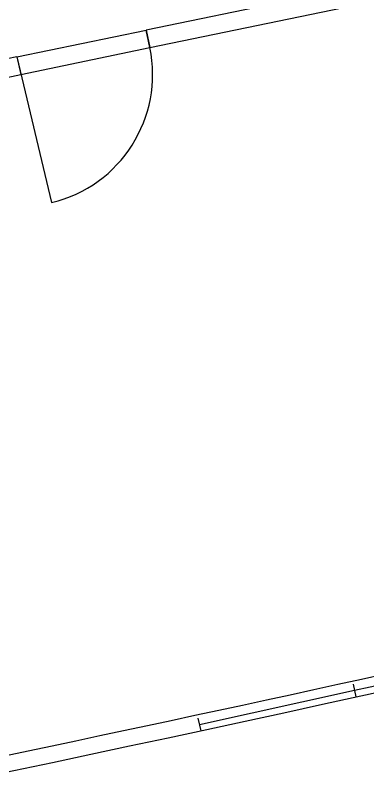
# Model space of a CAD drawing. Header units: inches. Extents: x 5 to 2671, y 4 to 1117.
# Drawn here: x 1841.1 to 1921, y 265.1 to 439.8 of the extents above; entities that cross this region are included whole.
import ezdxf

# ---------------------------------------------------------------- set-up
doc = ezdxf.new("R2010")
doc.units = ezdxf.units.IN
doc.header["$MEASUREMENT"] = 0

msp = doc.modelspace()

# ---------------------------------------------------------------- linework, layer by layer
for p, q in [((1871.58, 432.5), (1961.39, 451.21)), ((1903, 443.13), (1870.75, 436.47)), ((1841.39, 430.41), (1870.75, 436.47)), ((1871.58, 432.5), (1870.75, 436.47)), ((1870.75, 436.47), (1871.58, 432.5)), ((1842.35, 426.42), (1871.58, 432.5)), ((1841.39, 430.41), (1808.42, 423.6)), ((1841.39, 430.41), (1849.31, 397.38)), ((1841.39, 430.41), (1842.35, 426.42)), ((1809.27, 419.53), (1842.35, 426.42)), ((1918.03, 286.89), (1953.19, 294.62)), ((1882.87, 279.16), (1918.03, 286.89)), ((1918.37, 285.38), (1917.74, 288.24)), ((1883.19, 277.73), (1882.56, 280.6))]:
    msp.add_line(p, q)
for centre, radius, start, end in [((1842.35, 426.42), 29.86, 283.4947, 11.7637), ((213.65, 8040.96), 7940.72, 281.694628, 285.827052), ((222.3, 8005.09), 7900.14, 281.685555, 282.967005)]:
    msp.add_arc(centre, radius, start, end)

doc.saveas('drawing.dxf')
